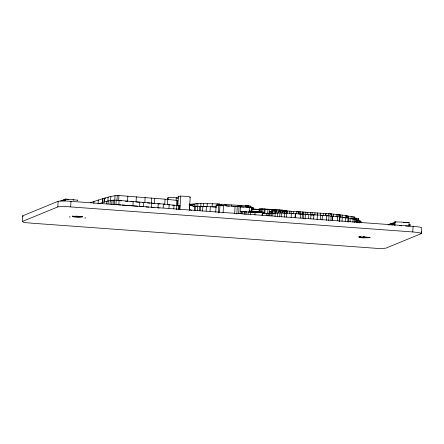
<?xml version="1.0" encoding="UTF-8"?>
<svg xmlns="http://www.w3.org/2000/svg" width="444" height="444" viewBox="0 0 444 444"><rect width="100%" height="100%" fill="white"/><g stroke="black" fill="none" stroke-linecap="round" stroke-linejoin="round"><path stroke-width="0.67" d="M22.444 221.434L22.772 215.801L58.142 201.276L63.964 200.843L413.098 226.318L419.203 226.984L421.8 227.75L421.206 233.644L385.83 248.168L379.953 248.59L30.88 223.121C28.56 222.605 23.454 223.127 22.444 221.434L58.147 206.793L64.979 206.499L412.77 231.951L418.881 232.617L421.473 233.383M57.82 206.91L58.142 201.276M63.02 201.143L63.087 199.95L65.124 199.778M63.681 200.877L63.747 199.678M64.524 201.11L64.63 199.317L65.29 199.045L77.983 200.183L77.55 200.411M65.185 200.838L65.29 199.045M69.841 217.371L69.902 216.289M70.668 206.787L70.996 201.154M85.115 218.492L85.176 217.41M93.862 203.446L93.973 201.482L104.196 198.252L103.968 202.181M98.091 203.863L98.318 199.928M102.303 203.308L102.57 198.723M102.453 202.614L102.681 198.684M104.29 202.087L104.518 198.157L110.839 196.453L117.249 195.41L165.051 199.19L176.812 200.361L177.883 200.843A6.094 0.533 3.3 0 0 177.8 200.977M106.671 203.724L106.815 201.249L111.999 200.255L116.223 200.189L163.386 204.035L180.109 205.888M107.903 201.049L108.125 197.119M108.036 204.001L108.219 200.899M110.062 204.229L110.279 200.51M110.573 201.038L110.839 196.453M111.749 204.595L111.999 200.255M113.076 204.484L113.325 200.144M114.252 204.473L114.502 200.139M114.78 200.166L115.046 195.576M116.223 200.189L115.973 204.523L120.835 204.895M116.944 200.655L117.249 195.41M118.62 200.688L118.92 195.449M118.826 204.734L119.081 200.394M127.839 196.104L127.539 201.343L125.48 201.193M132.895 205.855L133.145 201.515M136.064 201.987L136.364 196.748M139.571 206.388L139.821 202.048M143.69 202.353L143.44 206.693L140.215 206.438M145.127 197.452L144.822 202.697L142.13 202.481M151.387 203.258L151.687 198.013M151.382 207.37L151.632 203.036M154.773 198.285L154.468 203.53L152.619 203.363M158.231 203.585L157.981 207.925L159.268 208.036M163.176 207.753L163.386 204.035M165.051 199.19L164.746 204.429L163.375 204.312M167.516 199.323L167.588 198.03L168.204 197.752L168.093 199.689M167.36 204.69L167.666 199.45M168.936 208.275L169.153 204.556M173.82 208.763L174.031 205.045M176.124 200.333L176.274 197.752L173.61 197.602A7.187 0.627 3.3 0 0 171.162 197.552A6.982 0.611 3.3 0 0 168.198 197.752M176.812 200.361L176.512 205.6L177.339 205.822L177.644 200.583M176.34 209.651L176.59 205.311M177.844 206.033L178.405 196.27M178.183 209.241L178.399 205.522M179.071 209.39L179.287 205.672M179.587 209.507L179.803 205.788M179.892 209.607L180.669 196.126A6.094 0.533 3.3 0 1 188.084 196.587A6.094 0.533 3.3 0 1 189.616 197.308M189.46 205.178L189.538 203.796M189.416 210.5L190.193 197.069M189.51 209.679L189.777 205.089L194.577 206.288L194.311 210.878M194.244 206.799L194.389 204.268L189.255 204.307M195.132 210.539L195.371 206.399L216.045 206.849M195.887 206.887L196.076 203.635M197.303 210.767L197.552 206.41M197.741 206.76L197.93 203.507L217.582 203.863L219.597 204.096L219.514 205.544M199.545 210.761L199.794 206.399M200.366 210.356L200.599 206.382M200.927 203.402L200.744 206.654L205.283 206.688M202.542 211.039L202.808 206.399M203.463 206.654L203.652 203.396M206.155 211.1L206.421 206.46M207.109 206.721L207.293 203.463M210.051 211.244L210.317 206.604M212.276 203.663L212.093 206.915L216.733 207.087M215.734 212.149L216.145 205.039L251.587 207.453L253.668 207.792L253.591 209.118M217.582 203.863L217.499 205.306L216.145 205.039M218.248 212.793L218.687 205.189M218.803 205.494L218.886 204.046M219.536 212.288L219.93 205.372M220.119 205.7L220.174 204.734L221.04 204.379L220.773 204.273L220.957 205.827M220.69 205.716L221.639 205.727L221.728 204.279L240.182 205.455L240.099 206.898M223.099 212.548L223.499 205.639M226.068 204.556L225.985 206.005L229.376 206.221M231.407 206.355L231.491 204.906M234.676 213.292L235.076 206.377M236.813 214.102L237.251 206.499M237.94 206.743L238.023 205.294M238.639 213.542L239.039 206.632M240.065 213.681L240.465 206.738M240.837 207.287L240.92 205.838L241.63 205.55L251.138 206.183L251.054 207.631M241.63 205.55L241.547 206.993L243.95 207.143M241.486 213.658L241.608 211.599L264.036 212.765L258.813 212.543M242.169 213.681L242.285 211.616M244.172 214.419L244.333 211.671M245.149 207.22L245.232 205.772M245.737 205.422L245.71 205.966L248.79 206.238L248.823 205.694L248.468 205.616L245.737 205.422L245.421 205.75M246.392 205.983L246.42 205.444M245.954 214.485L246.115 211.738M247.463 206.06L247.491 205.522M248.435 206.16L248.468 205.616M248.135 213.958L248.252 211.899M248.873 206.332L248.967 205.766L248.94 206.305M249.139 212.193L249.423 207.315M250.666 206.11L250.583 207.553L246.503 207.304M250.594 214.829L250.749 212.082M255.122 211.56L251.371 211.25L251.587 207.453M251.865 211.327L252.081 207.531M252.791 209.107L251.998 208.98L259.168 209.485L252.791 209.107L252.875 207.659M249.822 212.21L253.252 212.304L253.313 211.216L257.376 211.533M254.823 212.365L254.884 211.277M254.945 214.996L255.1 212.249M286.752 211.128C278.721 208.674 269.608 209.829 261.222 208.913L261.066 211.622L262.104 211.644L256.959 211.361L256.898 212.448L253.252 212.304M257.52 212.471L257.581 211.388M258.93 209.529L258.952 209.168M259.03 211.832L259.185 209.124M259.485 211.744L259.64 209.035L261.222 208.913M259.551 211.738L259.707 209.03M260.084 211.699L260.24 208.985M262.038 212.726L262.26 208.93M262.093 215.39L262.249 212.637M262.609 215.445L262.765 212.676M357.054 221.917L357.081 219.614C336.885 215.357 316.017 215.157 295.454 213.62L281.768 212.831L262.726 213.398L263.997 213.486L264.258 208.969M265.085 208.98L264.824 213.503L263.997 213.486M266.189 215.329L266.306 213.281M267.726 213.658L267.987 209.141M267.943 215.84L268.098 213.103M269.014 215.734L269.175 213.003M269.303 213.181L269.53 209.252M269.991 215.695L270.146 212.965M270.862 213.631L270.995 211.283L272.172 211.017L284.804 210.817L331.474 213.953L331.335 216.3M271.5 213.486L271.639 211.139M271.784 211.594L271.911 209.429M271.673 215.734L271.828 212.998M272.039 213.364L272.172 211.017M272.555 210.983L272.422 213.336L276.09 213.287L276.224 210.933M272.644 211.161L272.738 209.535M272.799 215.717L272.955 212.987M273.304 211.128L273.399 209.501M274.359 211.161L274.453 209.535M274.958 213.303L275.097 210.95M275.008 216.367L275.208 212.954M275.43 210.839L275.502 209.574M275.558 211.205L275.652 209.579M276.851 211.266L276.945 209.64M277.461 216.272L277.655 212.859M278.216 213.192L278.349 210.839M279.343 210.917L279.409 209.834M279.687 216.927L279.92 212.831M280.503 213.114L280.636 210.767M281.779 211.122L281.846 210.034M281.529 216.933L281.768 212.831M282.617 213.114L282.756 210.767M283.488 211.272L283.555 210.184M284.121 211.338L284.182 210.256M284.343 217.027L284.582 212.931M283.305 213.131L284.671 213.17L284.804 210.817M286.591 210.95L286.452 213.298L284.671 213.17M286.497 217.122L286.735 213.026M287.523 213.381L287.662 211.028M289.693 213.486L289.832 211.139M291.258 211.244L291.12 213.592L293.617 213.775L293.756 211.427M291.136 217.466L291.369 213.37M295.121 217.715L295.354 213.62M295.221 217.721L295.454 213.62M296.52 213.925L296.653 211.577M298.263 213.986L298.401 211.633M298.868 214.014L300.072 214.075L300.211 211.727M300.471 217.982L300.71 213.886M302.381 211.832L302.242 214.186L300.072 214.075M302.186 218.026L302.425 213.93M303.685 214.286L303.818 211.932M303.574 218.814L303.851 214.036M305.133 218.986L305.411 214.202M305.938 212.177L305.805 214.53L307.065 214.663M307.692 214.73L307.825 212.382M308.602 218.676L308.841 214.58M310.683 212.593L310.545 214.94L313.719 215.112M310.745 218.837L310.978 214.735M311.993 215.035L312.126 212.687M313.642 218.981L313.875 214.885M314.868 215.168L315.007 212.815M317.321 215.246L317.454 212.898M317.133 219.797L317.41 215.013M320.357 219.231L320.718 213.065M322.128 220.024L322.405 215.246M323.582 213.192L323.448 215.54L320.579 215.418M325.23 215.673L325.369 213.32M325.896 215.734L326.029 213.386M326.407 220.341L326.684 215.556M328.349 213.608L328.216 215.962L326.473 215.79M328.738 220.563L329.015 215.778M330.913 220.119L331.152 216.023M332.179 220.307L332.412 216.211M332.501 220.313L332.739 216.211M333.278 216.494L333.411 214.141L329.714 213.919M336.269 214.352L336.13 216.7L337.712 216.872L337.851 214.519L333.411 214.141M337.318 220.668L337.557 216.567M339.288 217.094L339.421 214.741M339.155 221.55L339.427 216.772M339.666 221.628L339.943 216.85M340.598 217.277L340.737 214.929L337.851 214.519M342.019 217.455L342.158 215.107L340.737 214.929M342.024 221.279L342.257 217.183M345.227 221.667L345.465 217.571M345.715 217.871L345.854 215.518L342.158 215.107M346.22 217.943L346.353 215.595L345.854 215.518M346.614 218.054L346.753 215.706M347.441 217.688L347.541 215.928L346.353 215.595M347.78 221.939L348.018 217.838M348.501 218.504L348.64 216.156L347.541 215.928M348.562 222.089L348.801 217.993M350.055 221.811L350.249 218.398M351.054 218.875L351.187 216.528L348.64 216.156M351.187 216.528L352.869 216.744L352.736 219.092L351.615 218.948M352.902 222.266L353.102 218.848M354.007 219.281L354.14 216.933L352.869 216.744M354.201 219.386L354.14 216.933M354.251 218.997L354.34 217.033M354.301 222.444L354.501 219.031M355.25 219.847L355.355 218.087L354.318 217.826M355.461 221.906L355.616 219.175M356.432 222.1L356.593 219.364M356.665 219.525L356.732 218.354L355.355 218.087M356.804 222.405L356.682 220.252M356.926 222.344L357.081 219.614M357.675 222.561L357.792 220.513L356.926 220.357M358.092 220.601L358.458 218.731L358.325 221.079M358.746 222.816L358.93 220.74L357.792 220.513M359.407 222.927L359.523 220.879M360.767 222.472L360.844 221.106L358.93 220.74M360.916 222.572L360.844 221.106M390.087 225.08L390.159 223.87L391.497 223.97M390.892 224.747L390.964 223.537L392.957 223.365M391.525 225.08L391.63 223.265M392.762 225.164L392.901 222.744L393.545 222.483L393.406 224.903M394.328 225.114L394.5 222.089L395.138 221.828L409.118 222.5L408.907 226.129L405.577 225.968M394.932 225.458L395.138 221.828M409.979 226.44L410.084 224.625L408.891 224.536M412.77 231.951L413.098 226.318M421.206 233.644L421.312 231.762M240.92 205.838L240.01 206.577M219.813 205.517L220.113 205.122L219.253 205.283M370.096 237.307L364.524 237.562L358.991 236.868M22.772 215.801L22.527 216.062L23.038 216.356M90.476 202.73L91.547 202.292M219.597 204.096L218.52 204.257M239.449 205.755L240.182 205.455M240.476 207.115L241.586 206.66M259.457 209.352L262.365 208.98L270.107 209.363M271.068 209.746L272.4 209.557L270.707 209.402M300.039 212.027L297.191 211.993M356.771 220.035L357.17 219.869M388.6 224.509L387.934 224.786L389.255 224.88M389.488 224.142L390.159 223.87M408.652 222.688L409.118 222.5M409.418 224.897L410.084 224.625M91.864 202.159L93.973 201.482M98.846 203.652L106.815 201.249M219.175 205.017L220.174 204.734M259.64 209.035L256.732 209.574M62.56 200.183L61.949 200.477M189.188 204.49L197.93 203.507M256.604 209.773L258.175 209.574M270.995 211.283L269.403 211.422L271.19 211.555M359.49 236.48L360.373 236.413M285.47 211.105L286.713 211.022L282.595 211.083M191.442 204.462L194.389 204.268M62.099 200.677L61.394 200.71A4.795 0.416 3.3 0 0 60.573 200.966M338.35 215.085L339.949 215.046L338.761 215.029M180.686 196.126L178.144 196.326A6.094 0.533 3.3 0 0 178.388 196.614M279.492 211.061L281.49 210.906L278.699 211.083M241.608 211.599L240.182 211.616L246.381 212.016M220.773 204.273L221.728 204.279M253.313 211.216L249.201 211.105L251.371 211.25M194.827 206.632L195.871 206.66M363.375 236.424L364.346 236.463M329.859 213.88L331.474 213.953M104.518 198.157L105.844 198.218M403.402 222.438L407.997 222.655M399.589 225.68L401.587 225.774M194.35 206.343L195.371 206.399M232.712 206.432L236.63 206.665M330.741 216.333L332.645 216.456M221.639 205.727L222.882 205.805M176.274 197.752L178.133 197.885M119.991 200.788L121.362 200.893M66.561 199.461L68.498 199.6M130.814 201.593L133.439 201.792M176.751 198.141L177.9 198.235M136.735 202.042L139.433 202.259M122.178 205L132.223 205.8M133.561 205.905L137.568 206.227M73.005 199.933L73.965 200.011M152.042 207.426L154.024 207.592M147.447 202.919L150.072 203.147M146.087 206.921L148.734 207.148M361.066 237.573L362.665 237.712M74.065 216.789L75.347 216.9M157.898 203.829L159.951 204.007M394.5 222.089L395.826 222.222M168.015 204.756L169.319 204.884M172.588 205.211L173.898 205.339M225.497 204.767L224.858 204.701L225.691 204.923M256.959 211.361L258.619 211.544M343.251 217.593L345.099 217.799M356.732 218.354L358.458 218.731M189.172 205.117L193.923 206.277M191.519 210.284L189.41 209.557M82.545 216.417C80.686 217.416 75.214 216.8 72.339 216.056M167.854 198.29A7.309 0.638 3.3 0 1 167.588 198.03M72.416 216.328L73.166 216.744L77.85 217.221L82.778 216.955L77.25 216.184L72.416 216.328M358.924 236.979L359.557 237.429L363.031 237.862L370.074 237.707L365.795 236.952L358.924 236.979"/></g></svg>
